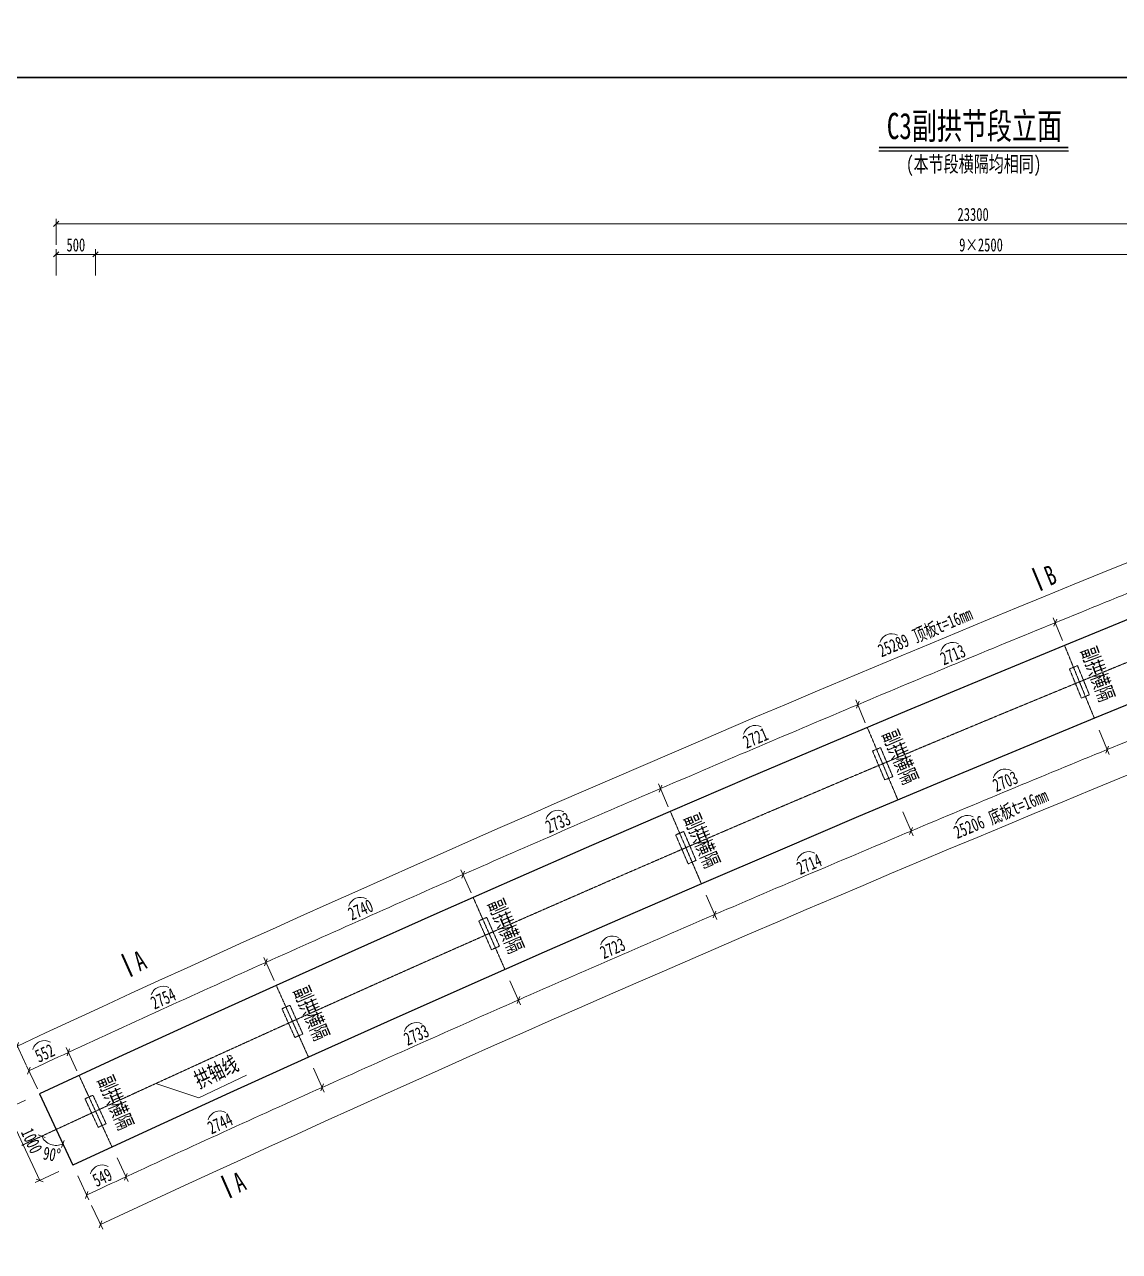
# Model space of a CAD drawing. Header units: millimetres. Extents: x -60009 to 63758, y -2164 to 95433.
# Drawn here: x -18727 to -4816, y 36699 to 52285 of the extents above; entities that cross this region are included whole.
import ezdxf
from ezdxf.enums import TextEntityAlignment as Align

# ---------------------------------------------------------------- set-up
doc = ezdxf.new("R2010")
doc.units = ezdxf.units.MM
doc.linetypes.add('CENTER2', pattern=[28.575, 19.05, -3.175, 3.175, -3.175])
doc.layers.get('Defpoints').update_dxf_attribs({"color": 8})
for name, color, linetype, lineweight in [('中心线', 2, 'CENTER2', 15), ('文字', 7, 'Continuous', 15), ('标注线及字体', 2, 'Continuous', 15), ('粗线', 3, 'Continuous', 35), ('细实线', 4, 'Continuous', 15), ('钢板粗线', 1, 'Continuous', 25)]:
    doc.layers.add(name, color=color, linetype=linetype, lineweight=lineweight)
doc.styles.add('111', font='仿宋_GB2312.TTF', dxfattribs={"width": 0.7})
doc.styles.add('BM_Dim', font='仿宋_GB2312.TTF', dxfattribs={"width": 0.85})
doc.dimstyles.new('200', dxfattribs={"dimscale": 0, "dimtxt": 2.5, "dimasz": 1, "dimexe": 1, "dimexo": 1, "dimgap": 0.6, "dimtad": 1, "dimdec": 0, "dimdsep": 46, "dimtxsty": '111', "dimblk": 'OBLIQUE', "dimcen": 0, "dimclrd": 4, "dimclre": 4, "dimclrt": 4, "dimadec": 1, "dimazin": 2, "dimtfac": 1, "dimtdec": 0, "dimtix": 1, "dimtmove": 2, "dimatfit": 3, "dimfxl": 4, "dimfxlon": 1, "dimtolj": 1, "dimlwd": -1, "dimlwe": -1, "dimarcsym": 0})

# ---------------------------------------------------------------- blocks, each defined once
blk = doc.blocks.new('_Oblique')
at = {"color": 0, "linetype": 'ByBlock', "lineweight": -2}
blk.add_line((-0.5, -0.5), (0.5, 0.5), dxfattribs=at)
blk = doc.blocks.new('*D20')
at = {"layer": 'Defpoints', "color": 0, "transparency": 16777216}
for p in [(-17825, 49366), (-17825, 38480), (-18325, 38249)]:
    blk.add_point(p, dxfattribs=at)
at = {"layer": '细实线', "color": 4, "transparency": 16777216}
for p, q in [((-18325, 49099), (-18325, 49433)), ((-17825, 49099), (-17825, 49433)), ((-18325, 49366), (-17825, 49366))]:
    blk.add_line(p, q, dxfattribs=at)
at = {"layer": '细实线', "color": 4, "transparency": 16777216, "xscale": 66.66666666666666, "yscale": 66.66666666666666, "zscale": 66.66666666666666, "rotation": 180}
blk.add_blockref('_Oblique', (-18325, 49366), dxfattribs=at)
at = {"layer": '细实线', "color": 4, "transparency": 16777216, "xscale": 66.66666666666666, "yscale": 66.66666666666666, "zscale": 66.66666666666666}
blk.add_blockref('_Oblique', (-17825, 49366), dxfattribs=at)
at = {"layer": '细实线', "color": 4, "transparency": 16777216, "insert": (-18075, 49485), "char_height": 166.7, "attachment_point": 5, "style": '111'}
blk.add_mtext('\\A1;500', dxfattribs=at)
blk = doc.blocks.new('*D21')
at = {"layer": 'Defpoints', "color": 0, "transparency": 16777216}
for p in [(4675, 49366), (4675, 47845), (-17825, 38480)]:
    blk.add_point(p, dxfattribs=at)
at = {"layer": '细实线', "color": 4, "transparency": 16777216}
for p, q in [((-17825, 49099), (-17825, 49433)), ((4675, 49099), (4675, 49433)), ((-17825, 49366), (4675, 49366))]:
    blk.add_line(p, q, dxfattribs=at)
at = {"layer": '细实线', "color": 4, "transparency": 16777216, "xscale": 66.66666666666666, "yscale": 66.66666666666666, "zscale": 66.66666666666666, "rotation": 180}
blk.add_blockref('_Oblique', (-17825, 49366), dxfattribs=at)
at = {"layer": '细实线', "color": 4, "transparency": 16777216, "xscale": 66.66666666666666, "yscale": 66.66666666666666, "zscale": 66.66666666666666}
blk.add_blockref('_Oblique', (4675, 49366), dxfattribs=at)
at = {"layer": '细实线', "color": 4, "transparency": 16777216, "insert": (-6575, 49485), "char_height": 166.7, "attachment_point": 5, "style": '111'}
blk.add_mtext('\\A1;9×2500', dxfattribs=at)
blk = doc.blocks.new('*D23')
at = {"layer": 'Defpoints', "color": 0, "transparency": 16777216}
for p in [(4975, 49753), (4975, 47956), (-18325, 38249)]:
    blk.add_point(p, dxfattribs=at)
at = {"layer": '细实线', "color": 4, "transparency": 16777216}
for p, q in [((-18325, 49486), (-18325, 49819)), ((-18325, 49753), (4975, 49753)), ((4975, 49486), (4975, 49819))]:
    blk.add_line(p, q, dxfattribs=at)
at = {"layer": '细实线', "color": 4, "transparency": 16777216, "xscale": 66.66666666666666, "yscale": 66.66666666666666, "zscale": 66.66666666666666, "rotation": 180}
blk.add_blockref('_Oblique', (-18325, 49753), dxfattribs=at)
at = {"layer": '细实线', "color": 4, "transparency": 16777216, "xscale": 66.66666666666666, "yscale": 66.66666666666666, "zscale": 66.66666666666666}
blk.add_blockref('_Oblique', (4975, 49753), dxfattribs=at)
at = {"layer": '细实线', "color": 4, "transparency": 16777216, "insert": (-6675, 49872), "char_height": 166.7, "attachment_point": 5, "style": '111'}
blk.add_mtext('\\A1;23300', dxfattribs=at)
blk = doc.blocks.new('*D24')
at = {"layer": 'Defpoints', "color": 0, "transparency": 16777216}
for p in [(-18535, 38703), (-18955, 38508), (-18114, 37796)]:
    blk.add_point(p, dxfattribs=at)
at = {"layer": '细实线', "color": 4, "transparency": 16777216}
for p, q in [((-18713, 38620), (-19015, 38480)), ((-18533, 37601), (-18955, 38508)), ((-18291, 37713), (-18593, 37573))]:
    blk.add_line(p, q, dxfattribs=at)
at = {"layer": '细实线', "color": 4, "transparency": 16777216, "xscale": 66.66666666666666, "yscale": 66.66666666666666, "zscale": 66.66666666666666}
for p, rotation in [((-18955, 38508), 114.9419530495092), ((-18533, 37601), 294.9419530495092)]:
    blk.add_blockref('_Oblique', p, dxfattribs=dict(at, rotation=rotation))
at = {"layer": '细实线', "color": 4, "transparency": 16777216, "insert": (-18636, 38105), "char_height": 166.7, "attachment_point": 5, "rotation": 294.942, "style": '111'}
blk.add_mtext('\\A1;1000', dxfattribs=at)
blk = doc.blocks.new('*D26')
at = {"layer": 'Defpoints', "color": 0, "transparency": 16777216}
for p in [(4802, 48425), (5148, 47487), (-3312, 46016), (-18536, 38703), (-18114, 37796)]:
    blk.add_point(p, dxfattribs=at)
at = {"layer": '细实线', "color": 4, "transparency": 16777216}
for p, q in [((4665, 48798), (4549, 49111)), ((-18705, 39067), (-18846, 39369))]:
    blk.add_line(p, q, dxfattribs=at)
blk.add_arc((111036, -239599), 307655, 110.24577, 114.96572, dxfattribs=at)
at = {"layer": '细实线', "color": 4, "transparency": 16777216, "xscale": 66.66666666666666, "yscale": 66.66666666666666, "zscale": 66.66666666666666}
for p, rotation in [((4573, 49048), 20.24577076623899), ((-18818, 39309), 204.9657163053863)]:
    blk.add_blockref('_Oblique', p, dxfattribs=dict(at, rotation=rotation))
at = {"layer": '细实线', "color": 4, "transparency": 16777216, "insert": (-7281, 44558), "char_height": 166.67, "attachment_point": 5, "rotation": 22.6057, "style": '111'}
blk.add_mtext('25289 顶板t=16mm', dxfattribs=at)
blk = doc.blocks.new('*D27')
at = {"layer": 'Defpoints', "color": 0, "transparency": 16777216}
for p in [(4802, 48425), (5148, 47487), (-2383, 43695), (-18536, 38703), (-18114, 37796)]:
    blk.add_point(p, dxfattribs=at)
at = {"layer": '细实线', "color": 4, "transparency": 16777216}
for p, q in [((5346, 46952), (5461, 46639)), ((-17875, 37284), (-17734, 36981))]:
    blk.add_line(p, q, dxfattribs=at)
blk.add_arc((111036, -239599), 305154, 110.24577, 114.96572, dxfattribs=at)
at = {"layer": '细实线', "color": 4, "transparency": 16777216, "xscale": 66.66666666666666, "yscale": 66.66666666666666, "zscale": 66.66666666666666}
for p, rotation in [((5438, 46702), 20.24577076623899), ((-17762, 37042), 204.9657163053863)]:
    blk.add_blockref('_Oblique', p, dxfattribs=dict(at, rotation=rotation))
at = {"layer": '细实线', "color": 4, "transparency": 16777216, "insert": (-6320, 42250), "char_height": 166.67, "attachment_point": 5, "rotation": 22.6057, "style": '111'}
blk.add_mtext('25206 \\f仿宋_GB2312|b0|i0|c134|p49;底板t=16mm', dxfattribs=at)
blk = doc.blocks.new('*D102')
at = {"layer": 'Defpoints', "color": 0, "transparency": 16777216}
for p in [(-18415, 39115), (-18034, 38934), (-18536, 38703), (-17615, 38026), (-18114, 37796)]:
    blk.add_point(p, dxfattribs=at)
at = {"layer": '细实线', "color": 4, "transparency": 16777216}
for p, q in [((-18062, 38995), (-18198, 39289)), ((-18564, 38763), (-18700, 39056))]:
    blk.add_line(p, q, dxfattribs=at)
blk.add_arc((51728, -112214), 166794, 114.77561, 114.96572, dxfattribs=at)
at = {"layer": '细实线', "color": 4, "transparency": 16777216, "xscale": 66.66666666666666, "yscale": 66.66666666666666, "zscale": 66.66666666666666}
for p, rotation in [((-18170, 39228), 24.77560989407266), ((-18672, 38995), 204.9657163053863)]:
    blk.add_blockref('_Oblique', p, dxfattribs=dict(at, rotation=rotation))
at = {"layer": '细实线', "color": 4, "transparency": 16777216, "insert": (-18470, 39218), "char_height": 166.7, "attachment_point": 5, "rotation": 24.8707, "style": '111'}
blk.add_mtext('552', dxfattribs=at)
blk = doc.blocks.new('*D103')
at = {"layer": 'Defpoints', "color": 0, "transparency": 16777216}
for p in [(-15529, 40078), (-18169, 39228), (-15119, 39166), (-18034, 38934), (-17615, 38026)]:
    blk.add_point(p, dxfattribs=at)
at = {"layer": '细实线', "color": 4, "transparency": 16777216}
for p, q in [((-15556, 40139), (-15688, 40432)), ((-18062, 38995), (-18198, 39289))]:
    blk.add_line(p, q, dxfattribs=at)
blk.add_arc((97213, -210764), 275335, 114.20179, 114.77561, dxfattribs=at)
at = {"layer": '细实线', "color": 4, "transparency": 16777216, "xscale": 66.66666666666666, "yscale": 66.66666666666666, "zscale": 66.66666666666666}
for p, rotation in [((-15660, 40371), 24.20179262354139), ((-18170, 39228), 204.7756098940727)]:
    blk.add_blockref('_Oblique', p, dxfattribs=dict(at, rotation=rotation))
at = {"layer": '细实线', "color": 4, "transparency": 16777216, "insert": (-16965, 39910), "char_height": 166.7, "attachment_point": 5, "rotation": 24.4887, "style": '111'}
blk.add_mtext('2754', dxfattribs=at)
blk = doc.blocks.new('*D104')
at = {"layer": 'Defpoints', "color": 0, "transparency": 16777216}
for p in [(-13026, 41195), (-15660, 40371), (-12623, 40280), (-15529, 40078), (-15119, 39166)]:
    blk.add_point(p, dxfattribs=at)
at = {"layer": '细实线', "color": 4, "transparency": 16777216}
for p, q in [((-13053, 41256), (-13182, 41548)), ((-15556, 40139), (-15688, 40432))]:
    blk.add_line(p, q, dxfattribs=at)
blk.add_arc((151452, -331440), 407639, 113.81635, 114.20179, dxfattribs=at)
at = {"layer": '细实线', "color": 4, "transparency": 16777216, "xscale": 66.66666666666666, "yscale": 66.66666666666666, "zscale": 66.66666666666666}
for p, rotation in [((-13155, 41487), 23.81634900057361), ((-15660, 40371), 204.2017926235414)]:
    blk.add_blockref('_Oblique', p, dxfattribs=dict(at, rotation=rotation))
at = {"layer": '细实线', "color": 4, "transparency": 16777216, "insert": (-14457, 41040), "char_height": 166.7, "attachment_point": 5, "rotation": 24.0091, "style": '111'}
blk.add_mtext('2740', dxfattribs=at)
blk = doc.blocks.new('*D105')
at = {"layer": 'Defpoints', "color": 0, "transparency": 16777216}
for p in [(-10522, 42288), (-13155, 41487), (-10127, 41369), (-13026, 41195), (-12623, 40280)]:
    blk.add_point(p, dxfattribs=at)
at = {"layer": '细实线', "color": 4, "transparency": 16777216}
for p, q in [((-10548, 42349), (-10673, 42640)), ((-13053, 41256), (-13182, 41548))]:
    blk.add_line(p, q, dxfattribs=at)
blk.add_arc((95527, -204739), 269145, 113.23387, 113.81635, dxfattribs=at)
at = {"layer": '细实线', "color": 4, "transparency": 16777216, "xscale": 66.66666666666666, "yscale": 66.66666666666666, "zscale": 66.66666666666666}
for p, rotation in [((-10647, 42579), 23.23387071612072), ((-13155, 41487), 203.8163490005736)]:
    blk.add_blockref('_Oblique', p, dxfattribs=dict(at, rotation=rotation))
at = {"layer": '细实线', "color": 4, "transparency": 16777216, "insert": (-11950, 42145), "char_height": 166.7, "attachment_point": 5, "rotation": 23.5251, "style": '111'}
blk.add_mtext('2733', dxfattribs=at)
blk = doc.blocks.new('*D106')
at = {"layer": 'Defpoints', "color": 0, "transparency": 16777216}
for p in [(-8019, 43355), (-10646, 42579), (-7630, 42433), (-10522, 42288), (-10127, 41369)]:
    blk.add_point(p, dxfattribs=at)
at = {"layer": '细实线', "color": 4, "transparency": 16777216}
for p, q in [((-8045, 43416), (-8167, 43706)), ((-10548, 42349), (-10673, 42640))]:
    blk.add_line(p, q, dxfattribs=at)
blk.add_arc((146694, -323925), 398850, 112.8427, 113.23387, dxfattribs=at)
at = {"layer": '细实线', "color": 4, "transparency": 16777216, "xscale": 66.66666666666666, "yscale": 66.66666666666666, "zscale": 66.66666666666666}
for p, rotation in [((-8141, 43645), 22.84269907442687), ((-10647, 42579), 203.2338707161207)]:
    blk.add_blockref('_Oblique', p, dxfattribs=dict(at, rotation=rotation))
at = {"layer": '细实线', "color": 4, "transparency": 16777216, "insert": (-9441, 43222), "char_height": 166.7, "attachment_point": 5, "rotation": 23.0383, "style": '111'}
blk.add_mtext('2721', dxfattribs=at)
blk = doc.blocks.new('*D107')
at = {"layer": 'Defpoints', "color": 0, "transparency": 16777216}
for p in [(-5514, 44398), (-8140, 43645), (-8019, 43355), (-5135, 43472), (-7630, 42433)]:
    blk.add_point(p, dxfattribs=at)
at = {"layer": '细实线', "color": 4, "transparency": 16777216}
for p, q in [((-5539, 44459), (-5657, 44748)), ((-8045, 43416), (-8167, 43706))]:
    blk.add_line(p, q, dxfattribs=at)
blk.add_arc((94095, -199058), 263357, 112.2517, 112.8427, dxfattribs=at)
at = {"layer": '细实线', "color": 4, "transparency": 16777216, "xscale": 66.66666666666666, "yscale": 66.66666666666666, "zscale": 66.66666666666666}
for p, rotation in [((-5632, 44686), 22.25170414270946), ((-8141, 43645), 202.8426990744269)]:
    blk.add_blockref('_Oblique', p, dxfattribs=dict(at, rotation=rotation))
at = {"layer": '细实线', "color": 4, "transparency": 16777216, "insert": (-6933, 44279), "char_height": 166.7, "attachment_point": 5, "rotation": 22.5472, "style": '111'}
blk.add_mtext('2713', dxfattribs=at)
blk = doc.blocks.new('*D108')
at = {"layer": 'Defpoints', "color": 0, "transparency": 16777216}
for p in [(-3011, 45414), (-5631, 44687), (-2638, 44486), (-5514, 44398), (-5135, 43472)]:
    blk.add_point(p, dxfattribs=at)
at = {"layer": '细实线', "color": 4, "transparency": 16777216}
for p, q in [((-3036, 45476), (-3151, 45763)), ((-5539, 44459), (-5657, 44748))]:
    blk.add_line(p, q, dxfattribs=at)
blk.add_arc((142207, -316649), 390409, 111.85491, 112.2517, dxfattribs=at)
at = {"layer": '细实线', "color": 4, "transparency": 16777216, "xscale": 66.66666666666666, "yscale": 66.66666666666666, "zscale": 66.66666666666666}
for p, rotation in [((-3126, 45701), 21.8549087839105), ((-5632, 44686), 202.2517041427095)]:
    blk.add_blockref('_Oblique', p, dxfattribs=dict(at, rotation=rotation))
at = {"layer": '细实线', "color": 4, "transparency": 16777216, "insert": (-4425, 45307), "char_height": 166.7, "attachment_point": 5, "rotation": 22.0533, "style": '111'}
blk.add_mtext('2702', dxfattribs=at)
blk = doc.blocks.new('*D113')
at = {"layer": 'Defpoints', "color": 0, "transparency": 16777216}
for p in [(-18034, 38934), (-18536, 38703), (-17615, 38026), (-18114, 37796), (-17724, 37516)]:
    blk.add_point(p, dxfattribs=at)
at = {"layer": '细实线', "color": 4, "transparency": 16777216}
for p, q in [((-17552, 37889), (-17412, 37586)), ((-18049, 37658), (-17909, 37356))]:
    blk.add_line(p, q, dxfattribs=at)
blk.add_arc((51728, -112214), 165053, 114.77561, 114.96572, dxfattribs=at)
at = {"layer": '细实线', "color": 4, "transparency": 16777216, "xscale": 66.66666666666666, "yscale": 66.66666666666666, "zscale": 66.66666666666666}
for p, rotation in [((-17440, 37647), 24.77560989407266), ((-17937, 37417), 204.9657163053863)]:
    blk.add_blockref('_Oblique', p, dxfattribs=dict(at, rotation=rotation))
at = {"layer": '细实线', "color": 4, "transparency": 16777216, "insert": (-17739, 37640), "char_height": 166.7, "attachment_point": 5, "rotation": 24.8707, "style": '111'}
blk.add_mtext('549', dxfattribs=at)
blk = doc.blocks.new('*D114')
at = {"layer": 'Defpoints', "color": 0, "transparency": 16777216}
for p in [(-15529, 40078), (-15119, 39166), (-18034, 38934), (-17615, 38026), (-17440, 37647)]:
    blk.add_point(p, dxfattribs=at)
at = {"layer": '细实线', "color": 4, "transparency": 16777216}
for p, q in [((-15056, 39026), (-14919, 38722)), ((-17552, 37889), (-17412, 37586))]:
    blk.add_line(p, q, dxfattribs=at)
blk.add_arc((97213, -210764), 273593, 114.20179, 114.77561, dxfattribs=at)
at = {"layer": '细实线', "color": 4, "transparency": 16777216, "xscale": 66.66666666666666, "yscale": 66.66666666666666, "zscale": 66.66666666666666}
for p, rotation in [((-14946, 38783), 24.20179262354139), ((-17440, 37647), 204.7756098940727)]:
    blk.add_blockref('_Oblique', p, dxfattribs=dict(at, rotation=rotation))
at = {"layer": '细实线', "color": 4, "transparency": 16777216, "insert": (-16243, 38325), "char_height": 166.7, "attachment_point": 5, "rotation": 24.4887, "style": '111'}
blk.add_mtext('2744', dxfattribs=at)
blk = doc.blocks.new('*D115')
at = {"layer": 'Defpoints', "color": 0, "transparency": 16777216}
for p in [(-13026, 41195), (-12623, 40280), (-15529, 40078), (-15119, 39166), (-14946, 38783)]:
    blk.add_point(p, dxfattribs=at)
at = {"layer": '细实线', "color": 4, "transparency": 16777216}
for p, q in [((-12560, 40138), (-12425, 39833)), ((-15056, 39026), (-14919, 38722))]:
    blk.add_line(p, q, dxfattribs=at)
blk.add_arc((151452, -331440), 405898, 113.81635, 114.20179, dxfattribs=at)
at = {"layer": '细实线', "color": 4, "transparency": 16777216, "xscale": 66.66666666666666, "yscale": 66.66666666666666, "zscale": 66.66666666666666}
for p, rotation in [((-12452, 39894), 23.81634900057361), ((-14946, 38783), 204.2017926235414)]:
    blk.add_blockref('_Oblique', p, dxfattribs=dict(at, rotation=rotation))
at = {"layer": '细实线', "color": 4, "transparency": 16777216, "insert": (-13749, 39449), "char_height": 166.7, "attachment_point": 5, "rotation": 24.0091, "style": '111'}
blk.add_mtext('2733', dxfattribs=at)
blk = doc.blocks.new('*D116')
at = {"layer": 'Defpoints', "color": 0, "transparency": 16777216}
for p in [(-10522, 42288), (-10127, 41369), (-13026, 41195), (-12623, 40280), (-12452, 39894)]:
    blk.add_point(p, dxfattribs=at)
at = {"layer": '细实线', "color": 4, "transparency": 16777216}
for p, q in [((-10065, 41224), (-9933, 40917)), ((-12560, 40138), (-12425, 39833))]:
    blk.add_line(p, q, dxfattribs=at)
blk.add_arc((95527, -204739), 267403, 113.23387, 113.81635, dxfattribs=at)
at = {"layer": '细实线', "color": 4, "transparency": 16777216, "xscale": 66.66666666666666, "yscale": 66.66666666666666, "zscale": 66.66666666666666}
for p, rotation in [((-9960, 40979), 23.23387071612072), ((-12452, 39894), 203.8163490005736)]:
    blk.add_blockref('_Oblique', p, dxfattribs=dict(at, rotation=rotation))
at = {"layer": '细实线', "color": 4, "transparency": 16777216, "insert": (-11255, 40549), "char_height": 166.7, "attachment_point": 5, "rotation": 23.5251, "style": '111'}
blk.add_mtext('2723', dxfattribs=at)
blk = doc.blocks.new('*D117')
at = {"layer": 'Defpoints', "color": 0, "transparency": 16777216}
for p in [(-8019, 43355), (-7630, 42433), (-10522, 42288), (-10127, 41369), (-9960, 40979)]:
    blk.add_point(p, dxfattribs=at)
at = {"layer": '细实线', "color": 4, "transparency": 16777216}
for p, q in [((-7568, 42285), (-7439, 41978)), ((-10065, 41224), (-9933, 40917))]:
    blk.add_line(p, q, dxfattribs=at)
blk.add_arc((146694, -323925), 397108, 112.8427, 113.23387, dxfattribs=at)
at = {"layer": '细实线', "color": 4, "transparency": 16777216, "xscale": 66.66666666666666, "yscale": 66.66666666666666, "zscale": 66.66666666666666}
for p, rotation in [((-7465, 42040), 22.84269907442687), ((-9960, 40979), 203.2338707161207)]:
    blk.add_blockref('_Oblique', p, dxfattribs=dict(at, rotation=rotation))
at = {"layer": '细实线', "color": 4, "transparency": 16777216, "insert": (-8759, 41619), "char_height": 166.7, "attachment_point": 5, "rotation": 23.0383, "style": '111'}
blk.add_mtext('2714', dxfattribs=at)
blk = doc.blocks.new('*D118')
at = {"layer": 'Defpoints', "color": 0, "transparency": 16777216}
for p in [(-5514, 44398), (-8019, 43355), (-5135, 43472), (-7630, 42433), (-7465, 42040)]:
    blk.add_point(p, dxfattribs=at)
at = {"layer": '细实线', "color": 4, "transparency": 16777216}
for p, q in [((-5073, 43321), (-4947, 43013)), ((-7568, 42285), (-7439, 41978))]:
    blk.add_line(p, q, dxfattribs=at)
blk.add_arc((94095, -199058), 261615, 112.2517, 112.8427, dxfattribs=at)
at = {"layer": '细实线', "color": 4, "transparency": 16777216, "xscale": 66.66666666666666, "yscale": 66.66666666666666, "zscale": 66.66666666666666}
for p, rotation in [((-4973, 43074), 22.25170414270946), ((-7465, 42040), 202.8426990744269)]:
    blk.add_blockref('_Oblique', p, dxfattribs=dict(at, rotation=rotation))
at = {"layer": '细实线', "color": 4, "transparency": 16777216, "insert": (-6266, 42670), "char_height": 166.7, "attachment_point": 5, "rotation": 22.5472, "style": '111'}
blk.add_mtext('2703', dxfattribs=at)
blk = doc.blocks.new('*D119')
at = {"layer": 'Defpoints', "color": 0, "transparency": 16777216}
for p in [(-3011, 45414), (-2638, 44486), (-5514, 44398), (-5135, 43472), (-4972, 43074)]:
    blk.add_point(p, dxfattribs=at)
at = {"layer": '细实线', "color": 4, "transparency": 16777216}
for p, q in [((-2577, 44333), (-2453, 44023)), ((-5073, 43321), (-4947, 43013))]:
    blk.add_line(p, q, dxfattribs=at)
blk.add_arc((142207, -316649), 388668, 111.85491, 112.2517, dxfattribs=at)
at = {"layer": '细实线', "color": 4, "transparency": 16777216, "xscale": 66.66666666666666, "yscale": 66.66666666666666, "zscale": 66.66666666666666}
for p, rotation in [((-2478, 44085), 21.8549087839105), ((-4973, 43074), 202.2517041427095)]:
    blk.add_blockref('_Oblique', p, dxfattribs=dict(at, rotation=rotation))
at = {"layer": '细实线', "color": 4, "transparency": 16777216, "insert": (-3771, 43692), "char_height": 166.7, "attachment_point": 5, "rotation": 22.0533, "style": '111'}
blk.add_mtext('2695', dxfattribs=at)
blk = doc.blocks.new('*D124')
at = {"layer": 'Defpoints', "color": 0, "transparency": 16777216}
for p in [(-18536, 38703), (-18325, 38249), (-18762, 38045), (-18441, 38083), (-18114, 37796)]:
    blk.add_point(p, dxfattribs=at)
at = {"layer": '细实线', "color": 4, "transparency": 16777216}
blk.add_arc((-18325, 38249), 203, 204.9657, 294.9657, dxfattribs=at)
at = {"layer": '细实线', "color": 4, "transparency": 16777216, "xscale": 66.66666666666666, "yscale": 66.66666666666666, "zscale": 66.66666666666666}
for p, rotation in [((-18509, 38163), 114.96571630783), ((-18239, 38065), 24.96571630538624)]:
    blk.add_blockref('_Oblique', p, dxfattribs=dict(at, rotation=rotation))
at = {"layer": '细实线', "color": 4, "transparency": 16777216, "insert": (-18380, 37932), "char_height": 166.7, "attachment_point": 5, "rotation": 350.0283, "style": '111'}
blk.add_mtext('\\A1;90%%d', dxfattribs=at)
blk = doc.blocks.new('*D548')
at = {"layer": 'Defpoints', "color": 0, "transparency": 16777216}
for p in [(-16497, 58904), (-15550, 58829), (-16364, 58535), (-15211, 57888), (-16025, 57594)]:
    blk.add_point(p, dxfattribs=at)
at = {"layer": '细实线', "color": 4, "transparency": 16777216}
for p, q in [((-15592, 58947), (-15706, 59260)), ((-16406, 58653), (-16520, 58967))]:
    blk.add_line(p, q, dxfattribs=at)
blk.add_arc((7131023265738, -19765921068622), 21012927712991, 109.838107304868, 109.838107307227, dxfattribs=at)
at = {"layer": '细实线', "color": 4, "transparency": 16777216, "xscale": 66.66666666666666, "yscale": 66.66666666666666, "zscale": 66.66666666666666}
for p, rotation in [((-15683, 59198), 19.83810730486761), ((-16497, 58904), 199.8381073072271)]:
    blk.add_blockref('_Oblique', p, dxfattribs=dict(at, rotation=rotation))
at = {"layer": '细实线', "color": 4, "transparency": 16777216, "insert": (-16130, 59163), "char_height": 166.7, "attachment_point": 5, "rotation": 19.8381, "style": '111'}
blk.add_mtext('865', dxfattribs=at)
blk = doc.blocks.new('*D550')
at = {"layer": 'Defpoints', "color": 0, "transparency": 16777216}
for p in [(-15550, 58829), (-16364, 58535), (-15211, 57888), (-16025, 57594), (-15061, 57474)]:
    blk.add_point(p, dxfattribs=at)
at = {"layer": '细实线', "color": 4, "transparency": 16777216}
for p, q in [((-15151, 57724), (-15038, 57411)), ((-15965, 57431), (-15852, 57117))]:
    blk.add_line(p, q, dxfattribs=at)
blk.add_arc((7131023265738, -19765921068622), 21012927711158, 109.838107304868, 109.838107307227, dxfattribs=at)
at = {"layer": '细实线', "color": 4, "transparency": 16777216, "xscale": 66.66666666666666, "yscale": 66.66666666666666, "zscale": 66.66666666666666}
for p, rotation in [((-15061, 57474), 19.83810730486761), ((-15875, 57180), 199.8381073072271)]:
    blk.add_blockref('_Oblique', p, dxfattribs=dict(at, rotation=rotation))
at = {"layer": '细实线', "color": 4, "transparency": 16777216, "insert": (-15508, 57439), "char_height": 166.7, "attachment_point": 5, "rotation": 19.8381, "style": '111'}
blk.add_mtext('865', dxfattribs=at)

msp = doc.modelspace()

# ---------------------------------------------------------------- linework, layer by layer
at = {"color": 4}
msp.add_line((-7871.4, 50682.7), (-5464.7, 50682.7), dxfattribs=at)
at = {"color": 6, "const_width": 24}
msp.add_lwpolyline([(-7871.4, 50722.7), (-5464.7, 50722.7)], dxfattribs=at)
at = {"layer": 'Defpoints'}
for points in [[(-19316.8, 68667.5), (6349.8, 68667.5), (6349.8, 51614.2), (-19316.8, 51614.2)], [(-19316.8, 51614.2), (6349.8, 51614.2), (6349.8, 34560.8), (-19316.8, 34560.8)]]:
    msp.add_lwpolyline(points, close=True, dxfattribs=at)
at = {"layer": '中心线', "ltscale": 0.15}
for p, q in [((-5513.9, 44397.7), (-5135.2, 43472.2)), ((-5349.4, 44140.9), (-5197.9, 43770.7)), ((-5451.1, 44099.1), (-5299.7, 43728.8)), ((-8018.7, 43354.7), (-7630.5, 42433.2)), ((-7952.9, 43056.9), (-7797.6, 42688.3)), ((-7851.5, 43099.6), (-7696.2, 42731)), ((-10521.8, 42288.2), (-10127.3, 41369.3)), ((-10453.9, 41990.7), (-10296.1, 41623.1)), ((-10352.9, 42034.2), (-10195.1, 41666.7)), ((-13026.5, 41194.8), (-12622.7, 40279.9)), ((-12955.6, 40898.1), (-12794.1, 40532.2)), ((-12855, 40942.5), (-12693.5, 40576.6)), ((-15528.8, 40078.2), (-15118.8, 39166.1)), ((-15455.9, 39781.8), (-15291.9, 39417)), ((-15355.6, 39827.1), (-15191.6, 39462.3)), ((-18034.1, 38934), (-17615, 38026)), ((-17858.4, 38684.7), (-17690.8, 38321.5)), ((-17958.3, 38638.6), (-17790.7, 38275.4))]:
    msp.add_line(p, q, dxfattribs=at)
for points in [[(-4324.6, 44344.1), (-5324.6, 43934.9), (-6324.6, 43521.8), (-7324.6, 43104.6), (-8324.6, 42683.3), (-9324.6, 42258.1), (-10324.6, 41828.8), (-11324.6, 41395.4), (-12324.6, 40958.1), (-13324.6, 40516.7), (-14324.6, 40071.2), (-15324.6, 39621.8), (-16324.6, 39168.3), (-17324.6, 38710.8), (-18324.6, 38249.2), (-18762.4, 38045.4)], [(-5349.4, 44140.9), (-5400.6, 44119.9), (-5451.1, 44099.1)], [(-5197.9, 43770.7), (-5248.5, 43750), (-5299.7, 43728.8)], [(-7851.5, 43099.6), (-7952.9, 43056.9)], [(-7696.2, 42731), (-7797.6, 42688.3)], [(-10352.9, 42034.2), (-10403.8, 42012.4), (-10453.9, 41990.7)], [(-10195.1, 41666.7), (-10245.4, 41645.1), (-10296.1, 41623.1)], [(-12855, 40942.5), (-12955.6, 40898.1)], [(-12693.5, 40576.6), (-12794.1, 40532.2)], [(-15355.6, 39827.1), (-15406.9, 39804.1), (-15455.9, 39781.8)], [(-15191.6, 39462.3), (-15242.3, 39439.5), (-15291.9, 39417)], [(-17858.4, 38684.7), (-17958.3, 38638.6)], [(-17690.8, 38321.5), (-17790.7, 38275.4)]]:
    msp.add_lwpolyline(points, dxfattribs=at)
at = {"layer": '粗线'}
for p, q in [((-5798.8, 45094), (-5915.1, 45378.3)), ((-17359.5, 40193.2), (-17485.4, 40473.4)), ((-16095.7, 37381.4), (-16221.6, 37661.5))]:
    msp.add_line(p, q, dxfattribs=at)
at = {"layer": '细实线'}
for q in [(-17057.1, 38833.2), (-15908.4, 38937.8)]:
    msp.add_line((-16513.8, 38651.1), q, dxfattribs=at)
for centre, start, end in [((-7709.3, 44388.2), 62.26919, 162.92678), ((-6933.5, 44278.8), 62.26919, 162.92678), ((-9441.3, 43223.7), 62.26919, 162.92678), ((-6265.7, 42670.5), 62.01913, 163.19641), ((-11950, 42145.5), 62.26919, 162.92678), ((-6746.8, 42080.7), 62.01913, 163.19641), ((-8759.8, 41621.1), 62.01913, 163.19641), ((-14457.4, 41040), 62.26919, 162.92678), ((-11254.9, 40548.7), 62.01913, 163.19641), ((-16966, 39911.2), 62.26919, 162.92678), ((-13748.8, 39449.2), 62.01913, 163.19641), ((-18471.1, 39220.1), 62.26919, 162.92678), ((-16244.1, 38326.4), 62.01913, 163.19641), ((-17738.7, 37640.1), 62.01913, 163.19641)]:
    msp.add_arc(centre, 157.5, start, end, dxfattribs=at)
at = {"layer": '钢板粗线'}
msp.add_line((-18535.6, 38702.5), (-18113.5, 37796), dxfattribs=at)
for points in [[(-4513.1, 44807.2), (-5514.7, 44397.4), (-6516.3, 43983.6), (-7517.9, 43565.7), (-8519.5, 43143.8), (-9521, 42717.8), (-10522.6, 42287.9), (-11524.1, 41853.9), (-12525.7, 41415.8), (-13527.2, 40973.8), (-14528.8, 40527.6), (-15530.3, 40077.5), (-16531.8, 39623.3), (-17533.3, 39165.1), (-18534.9, 38702.9), (-18535.6, 38702.5)], [(-4136, 43881), (-5134.4, 43472.5), (-6132.8, 43060), (-7131.3, 42643.4), (-8129.7, 42222.9), (-9128.1, 41798.3), (-10126.5, 41369.6), (-11125, 40937), (-12123.4, 40500.3), (-13121.9, 40059.6), (-14120.4, 39614.8), (-15118.8, 39166.1), (-16117.3, 38713.3), (-17115.8, 38256.5), (-18113.5, 37796)]]:
    msp.add_lwpolyline(points, dxfattribs=at)

# ---------------------------------------------------------------- texts
at = {"layer": '文字', "style": 'BM_Dim', "width": 0.7}
msp.add_text('(本节段横隔均相同)', height=200, dxfattribs=at).set_placement((-6668.1, 50502.2), align=Align.MIDDLE)
for s, rotation, p in [('B', 22.2517, (-5646.7, 45174.3)), ('A', 24.20179, (-17210.2, 40278.6)), ('A', 24.20179, (-15946.4, 37466.7))]:
    msp.add_text(s, height=250, rotation=rotation, dxfattribs=at).set_placement(p, align=Align.CENTER)
at = {"layer": '文字', "style": 'BM_Dim'}
for s, rotation, width, p in [('副拱横隔', 290.47613, 0.65, (-5239.6, 43979.8)), ('副拱横隔', 293.37352, 0.65, (-7746.3, 42919.6)), ('副拱横隔', 293.37352, 0.65, (-10265.5, 41855.7)), ('副拱横隔', 293.37352, 0.65, (-12756.3, 40770.5)), ('副拱横隔', 293.37352, 0.65, (-15226.8, 39663.4)), ('拱轴线', 25.33756, 0.7, (-16224.4, 38837.5)), ('副拱横隔', 293.37352, 0.65, (-17714.8, 38528.4))]:
    msp.add_text(s, height=200, rotation=rotation, dxfattribs=dict(at, width=width)).set_placement(p, align=Align.BOTTOM_CENTER)
at = {"layer": '标注线及字体', "color": 0, "style": '111', "width": 0.7}
msp.add_text('C3副拱节段立面', height=333.33, dxfattribs=at).set_placement((-6658, 51003.3), align=Align.MIDDLE)

# ---------------------------------------------------------------- dimensions: what is measured, and where the dimension line sits
at = {"layer": '细实线'}
for base, line1, line2, text, picture, middle in [((-16496.9, 58904), ((-16024.5, 57594.4), (-16363.9, 58535.1)), ((-15549.9, 58828.7), (-15210.5, 57888.1)), '865', '*D548', (-16130.5, 59163)), ((-15061, 57473.5), ((-16024.5, 57594.4), (-16363.9, 58535.1)), ((-15549.9, 58828.7), (-15210.5, 57888.1)), '865', '*D550', (-15508.4, 57438.9)), ((-3312.5, 46016.2), ((-18535.6, 38702.5), (-18113.5, 37796)), ((4802.4, 48424.8), (5148.5, 47486.6)), '25289 顶板t=16mm', '*D26', (-7280.6, 44557.8)), ((-2383, 43694.6), ((-18535.6, 38702.5), (-18113.5, 37796)), ((4802.4, 48424.8), (5148.5, 47486.6)), '25206 \\f仿宋_GB2312|b0|i0|c134|p49;底板t=16mm', '*D27', (-6319.9, 42250.4)), ((-5631.3, 44686.5), ((-5513.9, 44397.7), (-5135.2, 43472.2)), ((-3010.7, 45413.8), (-2638.4, 44485.7)), '2702', '*D108', (-4424.7, 45306.6)), ((-4972.5, 43074.5), ((-5513.9, 44397.7), (-5135.2, 43472.2)), ((-3010.7, 45413.8), (-2638.4, 44485.7)), '2695', '*D119', (-3770.8, 43692.5)), ((-8140.5, 43644.8), ((-8018.7, 43354.7), (-7630.5, 42433.2)), ((-5513.9, 44397.7), (-5135.2, 43472.2)), '2713', '*D107', (-6933.5, 44278.8)), ((-7464.7, 42039.7), ((-8018.7, 43354.7), (-7630.5, 42433.2)), ((-5513.9, 44397.7), (-5135.2, 43472.2)), '2703', '*D118', (-6265.7, 42670.5)), ((-10646, 42579.3), ((-10521.8, 42288.2), (-10127.3, 41369.3)), ((-8018.7, 43354.7), (-7630.5, 42433.2)), '2721', '*D106', (-9440.6, 43222.1)), ((-9959.6, 40978.8), ((-10521.8, 42288.2), (-10127.3, 41369.3)), ((-8018.7, 43354.7), (-7630.5, 42433.2)), '2714', '*D117', (-8759.1, 41619.5)), ((-13155, 41487), ((-13026.5, 41194.8), (-12622.7, 40279.9)), ((-10521.8, 42288.2), (-10127.3, 41369.3)), '2733', '*D105', (-11950, 42145.5)), ((-12452.2, 39893.7), ((-13026.5, 41194.8), (-12622.7, 40279.9)), ((-10521.8, 42288.2), (-10127.3, 41369.3)), '2723', '*D116', (-11254.9, 40548.7)), ((-15660, 40371.2), ((-15528.8, 40078.2), (-15118.8, 39166.1)), ((-13026.5, 41194.8), (-12622.7, 40279.9)), '2740', '*D104', (-14457.4, 41040)), ((-14946.5, 38782.6), ((-15528.8, 40078.2), (-15118.8, 39166.1)), ((-13026.5, 41194.8), (-12622.7, 40279.9)), '2733', '*D115', (-13748.8, 39449.2)), ((-18169.4, 39228.2), ((-18034.1, 38934), (-17615, 38026)), ((-15528.8, 40078.2), (-15118.8, 39166.1)), '2754', '*D103', (-16965.2, 39909.6)), ((-17440, 37646.9), ((-18034.1, 38934), (-17615, 38026)), ((-15528.8, 40078.2), (-15118.8, 39166.1)), '2744', '*D114', (-16243.4, 38324.8)), ((-18414.7, 39114.8), ((-18535.6, 38702.5), (-18113.5, 37796)), ((-18034.1, 38934), (-17615, 38026)), '552', '*D102', (-18470.4, 39218.5)), ((-17723.7, 37515.6), ((-18535.6, 38702.5), (-18113.5, 37796)), ((-18034.1, 38934), (-17615, 38026)), '549', '*D113', (-17738.7, 37640.1))]:
    dim = msp.add_angular_dim_2l(base=base, line1=line1, line2=line2, text=text, dimstyle='200', override={"dimscale": 66.666667, "dimtxsty": '111', "dimblk": 'Oblique'}, dxfattribs=at)
    dim.commit()
    dim.dimension.update_dxf_attribs({"geometry": picture, "text_midpoint": middle})
for base, p2, picture, middle in [((4975.4, 49752.7), (4975.4, 47955.7), '*D23', (-6674.6, 49871.9)), ((-17824.6, 49366.1), (-17824.6, 38480), '*D20', (-18074.6, 49485.3))]:
    dim = msp.add_linear_dim(base=base, p1=(-18324.6, 38249.2), p2=p2, dimstyle='200', override={"dimscale": 66.666667, "dimblk": 'Oblique'}, dxfattribs=at)
    dim.commit()
    dim.dimension.update_dxf_attribs({"geometry": picture, "text_midpoint": middle})
dim = msp.add_linear_dim(base=(4675.4, 49366.1), p1=(-17824.6, 38480), p2=(4675.4, 47845), text='9×2500', dimstyle='200', override={"dimscale": 66.666667, "dimblk": 'Oblique'}, dxfattribs=at)
dim.commit()
dim.dimension.update_dxf_attribs({"geometry": '*D21', "text_midpoint": (-6574.6, 49485.3)})
dim = msp.add_aligned_dim(p1=(-18113.5, 37796), p2=(-18535.2, 38702.7), distance=462.6, dimstyle='200', override={"dimscale": 66.666667, "dimblk": 'Oblique'}, dxfattribs=at)
dim.commit()
dim.dimension.update_dxf_attribs({"geometry": '*D24', "text_midpoint": (-18635.7, 38104.6)})
dim = msp.add_angular_dim_2l(base=(-18441.3, 38082.8), line1=((-18324.6, 38249.2), (-18762.4, 38045.4)), line2=((-18535.6, 38702.5), (-18113.5, 37796)), dimstyle='200', override={"dimscale": 66.666667, "dimblk": 'Oblique'}, dxfattribs=at)
dim.commit()
dim.dimension.update_dxf_attribs({"geometry": '*D124', "text_midpoint": (-18380.3, 37932.4), "dimtype": 162})

doc.saveas('drawing.dxf')
